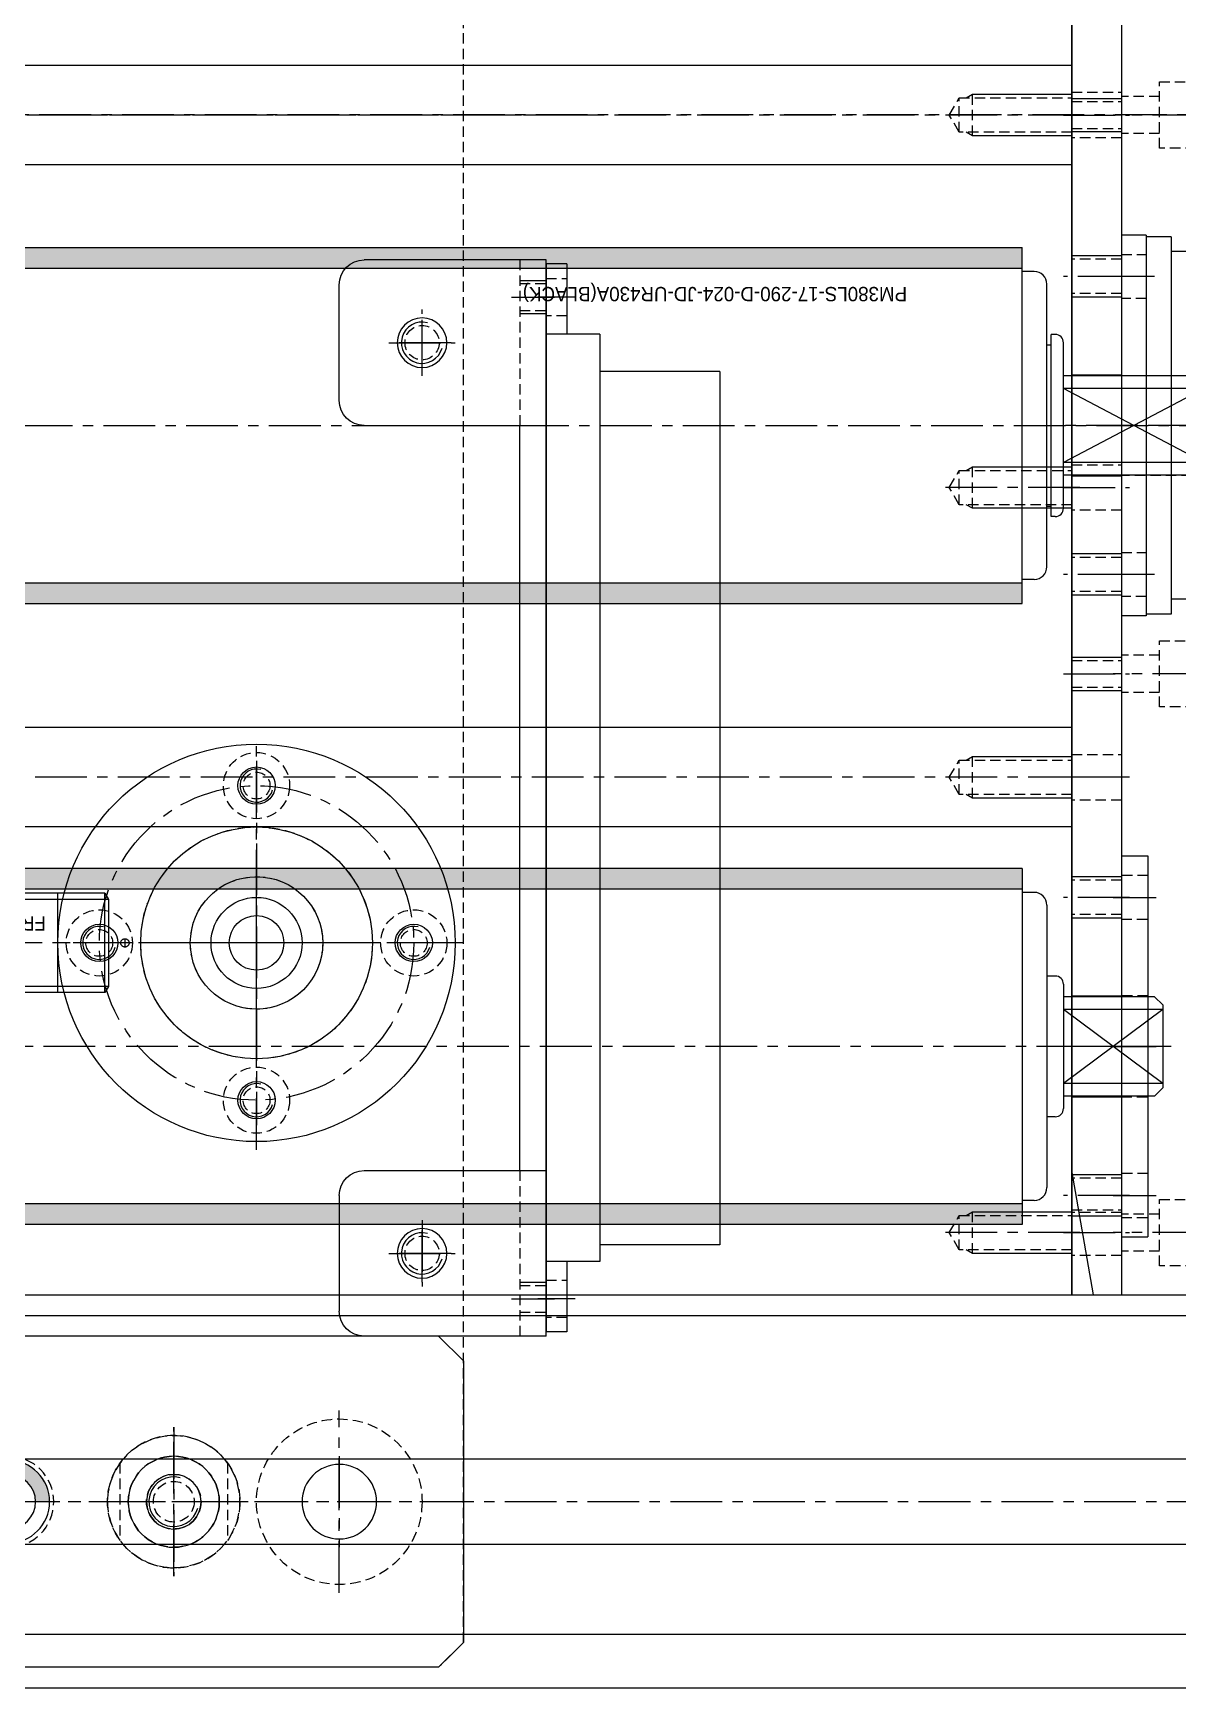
# Model space of a CAD drawing. Header units: inches. Extents: x 0 to 77285, y -118 to 40065.
# Drawn here: x 21907.6 to 22046, y 22990.6 to 23190.4 of the extents above; entities that cross this region are included whole.
import ezdxf
from ezdxf.enums import TextEntityAlignment as Align

# ---------------------------------------------------------------- set-up
doc = ezdxf.new("R2010")
doc.units = ezdxf.units.IN
doc.header["$LTSCALE"] = 5
doc.header["$MEASUREMENT"] = 0
doc.linetypes.add('CENTER', pattern=[2, 1.25, -0.25, 0.25, -0.25])
doc.linetypes.add('HIDDEN', pattern=[0.375, 0.25, -0.125])
for name, color, linetype in [('11', 1, 'CENTER'), ('22', 2, 'HIDDEN'), ('4', 4, 'Continuous'), ('44', 4, 'Continuous'), ('55', 5, 'Continuous'), ('77', 40, 'HIDDEN'), ('A', 8, 'Continuous'), ('AREA-HAT', 7, 'Continuous'), ('B', 123, 'Continuous'), ('G', 231, 'Continuous'), ('T', 3, 'Continuous'), ('Y', 60, 'Continuous')]:
    doc.layers.add(name, color=color, linetype=linetype)
doc.styles.add('SCI', font='')
doc.styles.get('SCI').set_extended_font_data('Gulim')

# ---------------------------------------------------------------- blocks, each defined once
blk = doc.blocks.new('A$C42c8eb8e')
h = blk.add_hatch(color=256)
h.dxf.hatch_style = 1
h.paths.add_polyline_path([(295, -19), (5, -19), (5, -21.5), (295, -21.5)])
h.paths.add_polyline_path([(295, 21.5), (5, 21.5), (5, 19), (295, 19)])
for p, q in [((5, 21.5), (5, -21.5)), ((295, 21.5), (5, 21.5)), ((3.54, 18.6), (5, 18.6)), ((295, 19), (5, 19)), ((2, 17.06), (2, -17.06)), ((0, 10), (0, -10)), ((1, 11), (1.5, 11)), ((1.5, 11), (1.5, -11)), ((2, 9.75), (1.5, 9.75)), ((-16, 6), (0, 6)), ((-17, 4.47), (0, 4.47)), ((-17, -4.47), (0, 4.47)), ((-17, 4.47), (0, -4.47)), ((-17, -4.47), (0, -4.47)), ((-16, -6), (0, -6)), ((2, -9.75), (1.5, -9.75)), ((1, -11), (1.5, -11)), ((3.54, -18.6), (5, -18.6)), ((295, -19), (5, -19)), ((295, -21.5), (5, -21.5))]:
    blk.add_line(p, q)
for centre, radius, start, end in [((3.54, 17.06), 1.54, 90, 180), ((1, 10), 1, 90, 180), ((1, -10), 1, 180, 270), ((3.54, -17.06), 1.54, 180, 270)]:
    blk.add_arc(centre, radius, start, end)
at = {"layer": '11'}
blk.add_line((316, 0), (-18, 0), dxfattribs=at)
at = {"layer": '44', "style": 'SCI'}
blk.add_text('PM380LS-17-290-D-024-JD-UR430A(BLACK)', height=1.7308, dxfattribs=at).set_placement((42.11, -15.87), align=Align.MIDDLE_CENTER)
blk = doc.blocks.new('A$C2e1bd1ee')
h = blk.add_hatch(color=256)
h.dxf.hatch_style = 1
h.paths.add_polyline_path([(355, 21.5), (0, 21.5), (0, 19), (355, 19)])
h.paths.add_polyline_path([(355, -19), (0, -19), (0, -21.5), (355, -21.5)])
for p, q in [((0, -21.5), (0, 21.5)), ((0, 21.5), (355, 21.5)), ((-1.46, 18.6), (0, 18.6)), ((0, 19), (355, 19)), ((-3, -17.06), (-3, 17.06)), ((-4, 8.5), (-3, 8.5)), ((-17, 5), (-16, 6)), ((-16, 6), (-5, 6)), ((-5, -7.5), (-5, 7.5)), ((-17, -5), (-17, 5)), ((-17, 4.47), (-5, 4.47)), ((-17, 4.47), (-5, -4.47)), ((-17, -4.47), (-5, 4.47)), ((-17, -4.47), (-5, -4.47)), ((-17, -5), (-16, -6)), ((-16, -6), (-5, -6)), ((-4, -8.5), (-3, -8.5)), ((-1.46, -18.6), (0, -18.6)), ((0, -19), (355, -19)), ((0, -21.5), (355, -21.5))]:
    blk.add_line(p, q)
for centre, radius, start, end in [((-1.46, 17.06), 1.54, 90, 180), ((-4, 7.5), 1, 90, 180), ((-4, -7.5), 1, 180, 270), ((-1.46, -17.06), 1.54, 180, 270)]:
    blk.add_arc(centre, radius, start, end)
at = {"layer": '11'}
blk.add_line((-18, 0), (373, 0), dxfattribs=at)
at = {"layer": '44', "style": 'SCI'}
blk.add_text('FR381BW-355-12-JD-Z-UR430A(BLACK)', height=1.7308, dxfattribs=at).set_placement((139.02, -14.86), align=Align.MIDDLE_CENTER)
blk = doc.blocks.new('A$Cf2b6a52b')
for p, q in [((-30, 6), (255, 6)), ((143.9, 0), (143.9, 6)), ((156.1, 0), (156.1, 6)), ((218.9, 0), (218.9, 6)), ((231.1, 0), (231.1, 6)), ((255, 0), (255, 6)), ((-30, 0), (255, 0))]:
    blk.add_line(p, q)
at = {"layer": '11'}
for p, q in [((150, 8), (150, -2)), ((225, 8), (225, -2)), ((112.5, -1), (112.5, 7)), ((112.5, -1), (112.5, 7)), ((132, 7), (132, -1)), ((157.5, -1), (157.5, 7)), ((168, 7), (168, -1)), ((180, -1, 0), (180, 7, 0)), ((180, -1, 0), (180, 7, 0)), ((192.5, 7), (192.5, -1)), ((207, 7), (207, -1)), ((243, 7), (243, -1)), ((247.5, -1), (247.5, 7)), ((247.5, -1), (247.5, 7))]:
    blk.add_line(p, q, dxfattribs=at)
at = {"layer": '22'}
for p, q in [((109.75, 0), (109.75, 6)), ((110.88, 0), (110.88, 6)), ((114.12, 0), (114.12, 6)), ((115.25, 6), (115.25, 0)), ((129.93, 6), (129.93, 0)), ((134.07, 6), (134.07, 0)), ((165.93, 6), (165.93, 0)), ((170.07, 6), (170.07, 0)), ((178.38, 0, 0), (178.38, 6, 0)), ((181.62, 0, 0), (181.62, 6, 0)), ((189.75, 0), (189.75, 6)), ((195.25, 6), (195.25, 0)), ((204.93, 6), (204.93, 0)), ((209.07, 6), (209.07, 0)), ((240.93, 6), (240.93, 0)), ((245.07, 6), (245.07, 0))]:
    blk.add_line(p, q, dxfattribs=at)
at = {"layer": '77'}
for p, q in [((154.75, 0), (154.75, 6)), ((160.25, 6), (160.25, 0)), ((244.75, 0), (244.75, 6)), ((250.25, 6), (250.25, 0))]:
    blk.add_line(p, q, dxfattribs=at)
at = {"layer": 'T'}
for p, q in [((110.5, 0), (110.5, 6)), ((114.5, 0), (114.5, 6)), ((129.5, 6), (129.5, 0)), ((134.5, 6), (134.5, 0)), ((165.5, 6), (165.5, 0)), ((170.5, 6), (170.5, 0)), ((178, 0, 0), (178, 6, 0)), ((182, 0, 0), (182, 6, 0)), ((204.5, 6), (204.5, 0)), ((209.5, 6), (209.5, 0)), ((240.5, 6), (240.5, 0)), ((245.5, 6), (245.5, 0))]:
    blk.add_line(p, q, dxfattribs=at)
blk = doc.blocks.new('A$C284e43e4')
for p, q in [((3.36, 142.5), (-9, 142.5)), ((0, -142.5), (0, 142.5)), ((3.36, 142.5), (6, 127.5)), ((6, -127.5), (6, 127.5))]:
    blk.add_line(p, q)
at = {"layer": '11'}
for p, q in [((-10, 135), (1, 135)), ((-10, 67.5, 0), (1, 67.5, 0)), ((-10, 0), (1, 0))]:
    blk.add_line(p, q, dxfattribs=at)
at = {"layer": '22'}
for p, q in [((-9, 139), (-4.6, 139)), ((-4.6, 139), (-4.6, 131)), ((-4.6, 137.25), (0, 137.25)), ((-4.6, 132.75), (0, 132.75)), ((-4.6, 131), (-9, 131)), ((-9, 71.5, 0), (-4.6, 71.5, 0)), ((-4.6, 71.5, 0), (-4.6, 63.5, 0)), ((-4.6, 69.75, 0), (0, 69.75, 0)), ((-4.6, 65.25, 0), (0, 65.25, 0)), ((-4.6, 63.5, 0), (-9, 63.5, 0)), ((-9, 4), (-4.6, 4)), ((-4.6, 4), (-4.6, -4)), ((-4.6, 2.25), (0, 2.25)), ((-4.6, -2.25), (0, -2.25)), ((-4.6, -4), (-9, -4))]:
    blk.add_line(p, q, dxfattribs=at)
blk = doc.blocks.new('A$C8ed1b21d')
for p, q in [((367, 0), (0, 0)), ((0, 0), (0, -285))]:
    blk.add_line(p, q)
for radius in [5.5, 3.3]:
    blk.add_circle((98.5, -42.5, 0), radius)
at = {"layer": '11'}
for p, q in [((-1, -7.5), (15.79, -7.5)), ((98.5, -33.5, 0), (98.5, -51.5, 0)), ((89.5, -42.5, 0), (107.5, -42.5, 0)), ((-1, -97.5), (15.79, -97.5)), ((-1, -142.5), (368, -142.5))]:
    blk.add_line(p, q, dxfattribs=at)
at = {"layer": '22'}
for p, q in [((0, -5.43), (13.6, -5.43)), ((12, -5), (12, -10)), ((13.6, -5.43), (14.79, -7.5)), ((13.6, -5.43), (13.6, -9.57)), ((14.79, -7.5), (13.6, -9.57)), ((13.6, -9.57), (0, -9.57)), ((0, -95.43), (13.6, -95.43)), ((12, -95), (12, -100)), ((13.6, -95.43), (14.79, -97.5)), ((13.6, -95.43), (13.6, -99.57)), ((14.79, -97.5), (13.6, -99.57)), ((13.6, -99.57), (0, -99.57))]:
    blk.add_line(p, q, dxfattribs=at)
blk.add_circle((98.5, -42.5, 0), 8, dxfattribs=at)
at = {"layer": 'T'}
for p, q in [((0, -5), (12, -5)), ((12, -5), (12.75, -5.43)), ((12.75, -9.57), (12, -10)), ((12, -10), (0, -10)), ((0, -95), (12, -95)), ((12, -95), (12.75, -95.43)), ((12.75, -99.57), (12, -100)), ((12, -100), (0, -100))]:
    blk.add_line(p, q, dxfattribs=at)
blk = doc.blocks.new('A$C873b79c8')
for p, q in [((0, -6), (0, 6)), ((0, 6), (302, 6, 0)), ((0, -6), (302, -6, 0))]:
    blk.add_line(p, q)
at = {"layer": '11'}
blk.add_line((-1, 0), (303, 0, 0), dxfattribs=at)
at = {"layer": '22'}
for p, q in [((0, 2.07), (13.6, 2.07)), ((12, 2.5), (12, -2.5)), ((13.6, 2.07), (14.79, 0)), ((13.6, 2.07), (13.6, -2.07)), ((14.79, 0), (13.6, -2.07)), ((13.6, -2.07), (0, -2.07))]:
    blk.add_line(p, q, dxfattribs=at)
at = {"layer": 'T'}
for p, q in [((0, 2.5), (12, 2.5)), ((12, 2.5), (12.75, 2.07)), ((12, -2.5), (0, -2.5)), ((12.75, -2.07), (12, -2.5))]:
    blk.add_line(p, q, dxfattribs=at)
blk = doc.blocks.new('A$Cb8b4a96a')
for p, q in [((0, -6), (0, 6)), ((0, 6), (367, 6)), ((0, -6), (367, -6))]:
    blk.add_line(p, q)
at = {"layer": '11'}
blk.add_line((-1, 0), (368, 0), dxfattribs=at)
at = {"layer": '22'}
for p, q in [((0, 2.07), (13.6, 2.07)), ((12, 2.5), (12, -2.5)), ((13.6, 2.07), (14.79, 0)), ((13.6, 2.07), (13.6, -2.07)), ((14.79, 0), (13.6, -2.07)), ((13.6, -2.07), (0, -2.07))]:
    blk.add_line(p, q, dxfattribs=at)
at = {"layer": 'T'}
for p, q in [((0, 2.5), (12, 2.5)), ((12, 2.5), (12.75, 2.07)), ((12, -2.5), (0, -2.5)), ((12.75, -2.07), (12, -2.5))]:
    blk.add_line(p, q, dxfattribs=at)
blk = doc.blocks.new('A$Cabf963c1')
for p, q in [((-110, 184.5), (-107, 187.5)), ((-107, 187.5), (107, 187.5)), ((-110, 184.5), (-110, -184.5))]:
    blk.add_line(p, q)
for centre, radius in [((-95, 167.5), 10), ((-75, 167.5), 8), ((-75, 167.5), 3.3), ((-105, 137.5, 0), 2.07), ((-85, 119, 0), 1.62), ((-85, 100, 0), 14), ((-104, 100, 0), 1.62), ((-66, 100, 0), 1.62), ((-85, 81, 0), 1.62), ((-105, 27.5, 0), 2.07)]:
    blk.add_circle(centre, radius)
at = {"layer": '11'}
for p, q in [((-95, 178.5), (-95, 156.5)), ((-75, 176.5), (-75, 158.5)), ((-111, 167.5), (111, 167.5)), ((-105, 141, 0), (-105, 134, 0)), ((-108.5, 137.5, 0), (-101.5, 137.5, 0)), ((-85, 78, 0), (-85, 122, 0)), ((-107, 100, 0), (-63, 100, 0)), ((-105, 31, 0), (-105, 24, 0)), ((-108.5, 27.5, 0), (-101.5, 27.5, 0)), ((-126, 0), (116, 0))]:
    blk.add_line(p, q, dxfattribs=at)
blk.add_circle((-85, 100, 0), 19, dxfattribs=at)
at = {"layer": '22'}
blk.add_circle((-75, 167.5), 5.5, dxfattribs=at)
at = {"layer": 'T'}
for centre, radius in [((-105, 137.5, 0), 2.5), ((-85, 119, 0), 2), ((-104, 100, 0), 2), ((-66, 100, 0), 2), ((-85, 81, 0), 2), ((-105, 27.5, 0), 2.5)]:
    blk.add_arc(centre, radius, 255, 165, dxfattribs=at)
blk = doc.blocks.new('A$C8cd69f33')
for centre, radius in [((0, 0), 24), ((0, 19), 2.25), ((0, 0), 14), ((0, 0), 8), ((-19, 0), 2.25), ((19, 0), 2.25), ((0, -19), 2.25)]:
    blk.add_circle(centre, radius)
at = {"layer": '11'}
for p, q in [((0, 25), (0, -25)), ((-25, 0), (25, 0))]:
    blk.add_line(p, q, dxfattribs=at)
blk.add_circle((0, 0), 19, dxfattribs=at)
at = {"layer": '22'}
for centre in [(0, 19), (-19, 0), (19, 0), (0, -19)]:
    blk.add_circle(centre, 4, dxfattribs=at)
blk = doc.blocks.new('A$Cb7150516E')
for p, q in [((15, 100), (-7, 100)), ((15, 100), (11.8, 100)), ((11.8, 100), (11.8, 100)), ((15, 100), (15, -30)), ((-10, 83), (-10, 97)), ((-7, 80), (15, 80)), ((11.8, 80), (11.8, -10)), ((-7, -10), (15, -10)), ((-10, -13), (-10, -27)), ((15, -30), (-7, -30)), ((15, -30), (11.8, -30)), ((11.8, -30), (11.8, -30))]:
    blk.add_line(p, q)
for centre in [(0, 90), (0, -20)]:
    blk.add_circle(centre, 3)
for centre, start, end in [((-7, 97), 90, 180), ((-7, 83), 180, 270), ((-7, -13), 90, 180), ((-7, -27), 180, 270)]:
    blk.add_arc(centre, 3, start, end)
at = {"layer": '11'}
for p, q in [((0, 86), (0, 94)), ((10.8, 95.5), (16, 95.5)), ((-4, 90), (4, 90)), ((0, -16), (0, -24)), ((-4, -20), (4, -20)), ((10.8, -25.51), (16, -25.51))]:
    blk.add_line(p, q, dxfattribs=at)
at = {"layer": '22'}
for p, q in [((11.8, 80), (11.8, 100)), ((11.8, 97.12), (15, 97.12)), ((11.8, 93.88), (15, 93.88)), ((11.8, -30), (11.8, -10)), ((11.8, -23.88), (15, -23.88)), ((11.8, -27.13), (15, -27.13))]:
    blk.add_line(p, q, dxfattribs=at)
at = {"layer": 'T'}
for p, q in [((11.8, 97.5), (15, 97.5)), ((11.8, 93.5), (15, 93.5)), ((11.8, -23.51), (15, -23.51)), ((11.8, -27.51), (15, -27.51))]:
    blk.add_line(p, q, dxfattribs=at)
blk = doc.blocks.new('A$C09808f4cE')
for p, q in [((64.5, 0), (-64.5, 0)), ((56, -6.5), (56, 0)), ((64.5, -2.5), (64.5, 0)), ((-64.5, -2.5), (-64.5, 0)), ((-56, -6.5), (-56, 0)), ((-56, -2.5), (-64.5, -2.5)), ((64.5, -2.5), (56, -2.5)), ((56, -6.5), (-56, -6.5)), ((-54, -21), (-54, -6.5)), ((51.5, -21), (51.5, -6.5)), ((51.5, -21), (-54, -21))]:
    blk.add_line(p, q)
at = {"layer": '11'}
for p, q in [((-60.5, -3.5), (-60.5, 1)), ((60.5, -3.5), (60.5, 1))]:
    blk.add_line(p, q, dxfattribs=at)
at = {"layer": '22'}
for p, q in [((-62.75, -2.5), (-62.75, 0)), ((-58.25, 0), (-58.25, -2.5)), ((58.25, -2.5), (58.25, 0)), ((62.75, 0), (62.75, -2.5))]:
    blk.add_line(p, q, dxfattribs=at)
blk = doc.blocks.new('A$Ce7fb24a1')
for p, q in [((2.9, 5.25), (3.33, 6)), ((3.33, 6), (34, 6)), ((3.33, 6), (3.33, -6)), ((34.4, 5.3), (34, 6)), ((34, 6), (34, 3.32)), ((2.9, -5.25), (2.9, 5.25)), ((34.4, 5.3), (34.4, -5.3)), ((34.4, 5), (34.9, 5)), ((34.4, 5), (38.9, 5)), ((34.9, 5), (34.9, -5)), ((34.9, 4.92), (36.9, 4.3)), ((36.9, 4.3), (36.9, -4.3)), ((36.9, 4.3), (39.4, 4.3)), ((39.4, -4.5), (39.4, 4.5)), ((39.9, -4.05), (39.9, 4.05)), ((24.4, 3.32), (34.4, 3.32)), ((24.4, 3.32), (24.4, -3.32)), ((39.4, 3.5), (39.9, 3.5)), ((39.4, 2.9), (39.9, 2.9)), ((40.7, -3.76), (40.7, 3.76)), ((40.7, 2.9), (41.2, 2.9)), ((41.2, -3.6), (41.2, 3.6)), ((42, -3.39), (42, 3.39)), ((42, 2.75), (42.5, 2.75)), ((42, 2.07), (42.5, 2.07)), ((42.5, -3.29), (42.5, 3.29)), ((43.3, -3.15), (43.3, 3.15)), ((43.8, -3.09), (43.8, 3.1)), ((44.6, -3.03), (44.6, 3.03)), ((44.6, 2.75), (45.1, 2.75)), ((44.6, 2.07), (45.1, 2.07)), ((45.1, 2.9), (45.9, 2.9)), ((45.1, 2.9), (45.1, -2.9)), ((45.9, 2.9), (45.9, -2.9)), ((46.4, 2.9), (47.6, 2.9)), ((46.4, 2.9), (46.4, -2.9)), ((48.1, -2.4), (48.1, 2.4)), ((48.1, 2), (65.2, 2)), ((24.4, -3.32), (34.4, -3.32)), ((34, -3.32), (34, -6)), ((39.4, -2.9), (39.9, -2.9)), ((39.4, -3.5), (39.9, -3.5)), ((40.7, -2.9), (41.2, -2.9)), ((42, -2.08), (42.5, -2.08)), ((42, -2.75), (42.5, -2.75)), ((44.6, -2.08), (45.1, -2.08)), ((44.6, -2.75), (45.1, -2.75)), ((45.1, -2.9), (45.9, -2.9)), ((46.4, -2.9), (47.6, -2.9)), ((48.1, -2), (65.2, -2)), ((3.33, -6), (2.9, -5.25)), ((34.4, -5.3), (34, -6)), ((34.4, -5), (38.9, -5)), ((36.9, -4.3), (34.9, -4.92)), ((36.9, -4.3), (39.4, -4.3)), ((3.33, -6), (34, -6))]:
    blk.add_line(p, q)
for centre, radius, start, end in [((38.9, 4.5), 0.5, 0, 90), ((45.27, 17.52), 14.5, 248.279, 251.645), ((45.27, 17.52), 14.5, 253.714, 256.982), ((45.27, 17.52), 14.5, 259.002, 262.207), ((45.27, 17.52), 14.5, 264.196, 267.367), ((47.6, 2.4), 0.5, 0, 90), ((65.2, 1), 1, 90, 270), ((43.55, 1.45), 0.25, 180, 270), ((43.55, 1.45), 0.25, 270, 0), ((46.15, 1.05), 0.25, 180, 0), ((65.2, -1), 1, 270, 90), ((43.55, -1.45), 0.25, 90, 180), ((43.55, -1.45), 0.25, 0, 90), ((46.15, -1.05), 0.25, 0, 180), ((45.27, -17.52), 14.5, 108.355, 111.721), ((45.27, -17.52), 14.5, 103.018, 106.286), ((45.27, -17.52), 14.5, 97.7934, 100.998), ((45.27, -17.52), 14.5, 92.6334, 95.8036), ((47.6, -2.4), 0.5, 270, 0), ((38.9, -4.5), 0.5, 270, 0)]:
    blk.add_arc(centre, radius, start, end)
at = {"layer": '11'}
for p, q in [((0.9, -0.5), (0.9, 0.5)), ((0.9, 0), (66.93, 0))]:
    blk.add_line(p, q, dxfattribs=at)
blk.add_circle((0.9, 0), 0.5, dxfattribs=at)
at = {"layer": 'A'}
for p, q in [((9, 6), (9, -6)), ((32.5, 6), (32.5, -6)), ((24.4, 3.32), (34.4, -3.32)), ((24.4, -3.32), (34.4, 3.32))]:
    blk.add_line(p, q, dxfattribs=at)
at = {"layer": 'T'}
for p, q in [((2.9, 5.25), (34.4, 5.25)), ((2.9, -5.25), (34.4, -5.25))]:
    blk.add_line(p, q, dxfattribs=at)
blk = doc.blocks.new('A$C08521c32')
at = {"layer": 'AREA-HAT'}
h = blk.add_hatch(color=256, dxfattribs=at)
h.dxf.hatch_style = 1
h.paths.add_polyline_path([(-55, 3.3), (-55, 5, 0.414214), (-60, 0), (-58.3, 0, -0.414214)])
h.paths.add_polyline_path([(-50, 0), (-51.7, 0, -0.414214), (-55, -3.3), (-55, -5, 0.414214)])
for p, q in [((-110, 17, 0), (-107, 20, 0)), ((-107, 20, 0), (107, 20, 0)), ((-110, 17, 0), (-110, -17, 0)), ((-110, -17, 0), (-107, -20, 0)), ((-107, -20, 0), (107, -20, 0))]:
    blk.add_line(p, q)
for centre, radius in [((-95, 0, 0), 4.5), ((-75, 0), 5.5), ((-55, 0, 0), 5), ((-75, 0), 3.3), ((-55, 0, 0), 3.3)]:
    blk.add_circle(centre, radius)
at = {"layer": '11'}
for p, q in [((-75, -9), (-75, 9)), ((-95, 5.5, 0), (-95, -5.5, 0)), ((-111, 0, 0), (111, 0, 0))]:
    blk.add_line(p, q, dxfattribs=at)
at = {"layer": '22'}
for centre, radius in [((-75, 0), 8), ((-55, 0, 0), 5.5)]:
    blk.add_circle(centre, radius, dxfattribs=at)
blk = doc.blocks.new('A$C9632139dE')
for p, q in [((-5, -3), (-5, 0)), ((41, 0), (-5, 0)), ((41, -3), (41, 0)), ((41, -3), (-5, -3)), ((-4.8, -6), (-4.8, -3)), ((40.8, -6), (40.8, -3)), ((40.8, -6), (-4.8, -6)), ((-3, -8.5), (-3, -6)), ((39, -8.5), (39, -6)), ((39, -8.5), (-3, -8.5)), ((-1, -9.5), (-1, -8.5)), ((-1, -8.5), (9, -8.5)), ((9, -9.5), (-1, -9.5)), ((0, -9.5), (0, -13.5)), ((8, -9.5), (0, -9.5)), ((4, -9.5), (4, -13.14)), ((8, -13.5), (8, -9.5)), ((9, -8.5), (9, -9.5)), ((27, -9.5), (27, -8.5)), ((27, -8.5), (37, -8.5)), ((37, -9.5), (27, -9.5)), ((28, -9.5), (28, -13.5)), ((36, -9.5), (28, -9.5)), ((32, -9.5), (32, -13.14)), ((36, -13.5), (36, -9.5)), ((37, -8.5), (37, -9.5)), ((0, -13.5), (8, -13.5)), ((1.5, -13.5), (1.5, -15.57)), ((6.5, -15.57), (6.5, -13.5)), ((28, -13.5), (36, -13.5)), ((29.5, -13.5), (29.5, -15.57)), ((34.5, -15.57), (34.5, -13.5)), ((1.5, -15.57), (1.93, -16)), ((1.5, -15.57), (6.5, -15.57)), ((6.07, -16), (6.5, -15.57)), ((29.5, -15.57), (29.93, -16)), ((29.5, -15.57), (34.5, -15.57)), ((34.07, -16), (34.5, -15.57)), ((1.93, -16), (6.07, -16)), ((29.93, -16), (34.07, -16))]:
    blk.add_line(p, q)
for centre in [(2, -7.72), (6, -7.72), (30, -7.72), (34, -7.72)]:
    blk.add_arc(centre, 5.78, 249.7438, 290.2562)
at = {"layer": '11'}
for p, q in [((0, -4), (0, 1)), ((18, -9.5), (18, 1)), ((36, -4), (36, 1))]:
    blk.add_line(p, q, dxfattribs=at)
at = {"layer": '22'}
for p, q in [((11.95, -8.5), (11.95, 0)), ((24.05, 0), (24.05, -8.5)), ((-2.65, -3), (-2.65, 0)), ((2.65, 0), (2.65, -3)), ((33.35, -3), (33.35, 0)), ((38.65, 0), (38.65, -3))]:
    blk.add_line(p, q, dxfattribs=at)
at = {"layer": 'T'}
for p, q in [((1.93, -13.5), (1.93, -16)), ((6.07, -13.5), (6.07, -16)), ((29.93, -13.5), (29.93, -16)), ((34.07, -13.5), (34.07, -16))]:
    blk.add_line(p, q, dxfattribs=at)
blk = doc.blocks.new('A$Cbfa1360d')
for centre, radius in [((0, 0, 0), 8), ((0, 0), 2.46)]:
    blk.add_circle(centre, radius)
at = {"layer": '11'}
for p, q in [((0, -9, 0), (0, 9, 0)), ((-9, 0, 0), (9, 0, 0))]:
    blk.add_line(p, q, dxfattribs=at)
at = {"layer": '22'}
for p, q in [((-6.5, -4.66, 0), (-6.5, 4.66, 0)), ((6.5, -4.66, 0), (6.5, 4.66, 0))]:
    blk.add_line(p, q, dxfattribs=at)
at = {"layer": 'T'}
blk.add_arc((0, 0), 3, 255, 165, dxfattribs=at)
blk = doc.blocks.new('A$C872dc677')
for p, q in [((-23, 3.2), (-23, 0)), ((-23, 3.2), (23, 3.2)), ((23, 3.2), (23, 0)), ((-23, 0), (23, 0))]:
    blk.add_line(p, q)
at = {"layer": '11'}
for p, q in [((-18, 4.2), (-18, -1)), ((0, 4.2), (0, -1)), ((18, 4.2), (18, -1))]:
    blk.add_line(p, q, dxfattribs=at)
at = {"layer": '22'}
for p, q in [((-20.65, 0), (-20.65, 3.2)), ((-15.35, 3.2), (-15.35, 0)), ((-6.1, 0), (-6.1, 3.2)), ((6.1, 3.2), (6.1, 0)), ((15.35, 0), (15.35, 3.2)), ((20.65, 3.2), (20.65, 0))]:
    blk.add_line(p, q, dxfattribs=at)
blk = doc.blocks.new('A$C740f11e8')
at = {"xscale": -1, "rotation": 180}
blk.add_blockref('A$C08521c32', (0, 167.5), dxfattribs=at)
at = {"rotation": 90}
blk.add_blockref('A$Cf2b6a52b', (-183.5, -112.5), dxfattribs=at)
for name, p in [('A$C8ed1b21d', (-183.5, 142.5)), ('A$Cb8b4a96a', (-183.5, 80)), ('A$C873b79c8', (-183.5, 0, 0))]:
    blk.add_blockref(name, p)
at = {"layer": '22'}
for name, p in [('A$Cabf963c1', (0, 0)), ('A$Cbfa1360d', (-75, 167.5, 0))]:
    blk.add_blockref(name, p, dxfattribs=at)
at = {"layer": '4', "rotation": 270}
blk.add_blockref('A$C9632139dE', (-189.5, 55.5), dxfattribs=at)
at = {"layer": '44'}
blk.add_blockref('A$C8cd69f33', (-85, 100, 0), dxfattribs=at)
at = {"layer": '55', "rotation": 270}
blk.add_blockref('A$C09808f4cE', (-120, 82.49, 0), dxfattribs=at)
at = {"layer": '55'}
for name, p in [('A$Ce7fb24a1', (-70, 100, 0)), ('A$C42c8eb8e', (-182.5, 37.5))]:
    blk.add_blockref(name, p, dxfattribs=at)
at = {"layer": 'B'}
blk.add_blockref('A$C2e1bd1ee', (-177.5, 112.5), dxfattribs=at)
at = {"layer": 'G'}
blk.add_blockref('A$C284e43e4', (-189.5, 0), dxfattribs=at)
at = {"layer": 'Y', "xscale": -1}
blk.add_blockref('A$Cb7150516E', (-105, 47.5, 0), dxfattribs=at)
at = {"layer": 'Y', "xscale": -1, "rotation": 270}
blk.add_blockref('A$C872dc677', (-192.7, 112.5), dxfattribs=at)
blk = doc.blocks.new('A$Ca5de7116')
blk.add_blockref('A$C740f11e8', (0, 0))
blk = doc.blocks.new('A$C37b407a2')
for p, q in [((-22.5, -720), (-22.5, 7550)), ((22.5, -720), (22.5, 7550))]:
    blk.add_line(p, q)
at = {"layer": '11'}
for p, q in [((-167.5, 7550), (-167.5, -720)), ((0, -720), (0, 7550))]:
    blk.add_line(p, q, dxfattribs=at)
at = {"layer": 'B'}
for p, q in [((-5.15, -720), (-5.15, 7550)), ((5.15, -720), (5.15, 7550))]:
    blk.add_line(p, q, dxfattribs=at)
at = {"layer": 'G'}
blk.add_line((16, -720), (16, 7550), dxfattribs=at)

msp = doc.modelspace()

# ---------------------------------------------------------------- block references
for name, p, rotation in [('A$C37b407a2', (22064.6497809, 23013.05047629), 270), ('A$Ca5de7116', (21849.6497809, 23180.53934497, 0), 180)]:
    msp.add_blockref(name, p, dxfattribs=dict(rotation=rotation))

doc.saveas('drawing.dxf')
